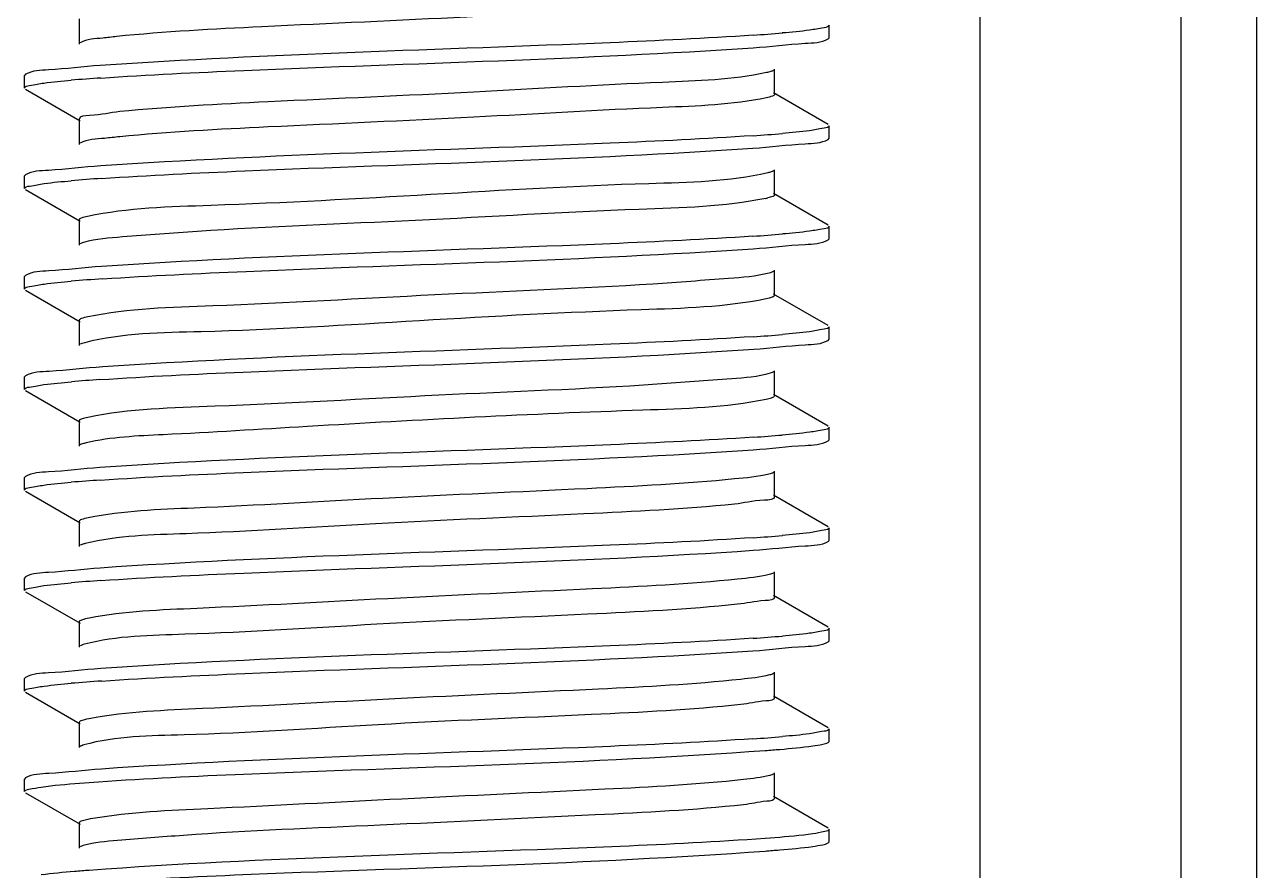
# Model space of a CAD drawing. Extents: x 1031190 to 1725648, y 733081 to 1571294.
# Drawn here: x 1139948 to 1140239.7, y 1214515.9 to 1214716.3 of the extents above; entities that cross this region are included whole.
import ezdxf

# ---------------------------------------------------------------- set-up
doc = ezdxf.new("R2010")
doc.units = 0
doc.header["$LTSCALE"] = 1000
doc.header["$MEASUREMENT"] = 0

msp = doc.modelspace()

# ---------------------------------------------------------------- linework, layer by layer
at = {"linetype": 'Continuous'}
for p, q in [((1140174.18, 1215988.29), (1140174.18, 1211247.26)), ((1140221.81, 1215988.29), (1140221.81, 1211247.26)), ((1140239.66, 1215988.29), (1140239.66, 1211247.26)), ((1139960.85, 1214717.63), (1139960.85, 1214711.68)), ((1140138.46, 1214713.17), (1140138.46, 1214716.14)), ((1140138.46, 1214713.17), (1140138.46, 1214716.14)), ((1140138.24, 1214712.91), (1140138.46, 1214713.17)), ((1140125.57, 1214699.77), (1140125.57, 1214705.73)), ((1139948.18, 1214704.5), (1139947.96, 1214704.24)), ((1139947.96, 1214701.26), (1139947.96, 1214704.24)), ((1139947.96, 1214701.26), (1139947.96, 1214704.24)), ((1139948.18, 1214701), (1139961.11, 1214693.52)), ((1140138.24, 1214692.59), (1140125.31, 1214700.08)), ((1139960.85, 1214693.82), (1139960.85, 1214687.87)), ((1140138.46, 1214689.36), (1140138.46, 1214692.33)), ((1140138.46, 1214689.36), (1140138.46, 1214692.33)), ((1140138.24, 1214689.09), (1140138.46, 1214689.36)), ((1140125.57, 1214675.96), (1140125.57, 1214681.91)), ((1139948.18, 1214680.69), (1139947.96, 1214680.43)), ((1139947.96, 1214677.45), (1139947.96, 1214680.43)), ((1139947.96, 1214677.45), (1139947.96, 1214680.43)), ((1139948.18, 1214677.19), (1139961.11, 1214669.71)), ((1140138.24, 1214668.78), (1140125.31, 1214676.26)), ((1139960.85, 1214670.01), (1139960.85, 1214664.05)), ((1140138.46, 1214665.54), (1140138.46, 1214668.52)), ((1140138.46, 1214665.54), (1140138.46, 1214668.52)), ((1140138.24, 1214665.28), (1140138.46, 1214665.54)), ((1139948.18, 1214656.87), (1139947.96, 1214656.61)), ((1139947.96, 1214653.64), (1139947.96, 1214656.61)), ((1139947.96, 1214653.64), (1139947.96, 1214656.61)), ((1140125.57, 1214652.15), (1140125.57, 1214658.1)), ((1139948.18, 1214653.38), (1139961.11, 1214645.89)), ((1140124.28, 1214651.47), (1140123.54, 1214651.3)), ((1140138.24, 1214644.97), (1140125.31, 1214652.45)), ((1139960.85, 1214646.19), (1139960.85, 1214640.24)), ((1140138.46, 1214641.73), (1140138.46, 1214644.71)), ((1140138.46, 1214641.73), (1140138.46, 1214644.71)), ((1140138.24, 1214641.47), (1140138.46, 1214641.73)), ((1139948.18, 1214633.06), (1139947.96, 1214632.8)), ((1139947.96, 1214629.82), (1139947.96, 1214632.8)), ((1139947.96, 1214629.82), (1139947.96, 1214632.8)), ((1140125.57, 1214628.34), (1140125.57, 1214634.29)), ((1139948.18, 1214629.56), (1139961.11, 1214622.08)), ((1140124.55, 1214627.74), (1140123.57, 1214627.5)), ((1140138.24, 1214621.15), (1140125.31, 1214628.64)), ((1139960.85, 1214622.38), (1139960.85, 1214616.43)), ((1140138.46, 1214617.92), (1140138.46, 1214620.89)), ((1140138.46, 1214617.92), (1140138.46, 1214620.89)), ((1140138.24, 1214617.66), (1140138.46, 1214617.92)), ((1139948.18, 1214609.25), (1139947.96, 1214608.99)), ((1139947.96, 1214606.01), (1139947.96, 1214608.99)), ((1139947.96, 1214606.01), (1139947.96, 1214608.99)), ((1140125.57, 1214604.52), (1140125.57, 1214610.48)), ((1139948.18, 1214605.75), (1139961.11, 1214598.27)), ((1140138.24, 1214597.34), (1140125.31, 1214604.82)), ((1139960.85, 1214598.57), (1139960.85, 1214592.62)), ((1140138.46, 1214594.1), (1140138.46, 1214597.08)), ((1140138.46, 1214594.1), (1140138.46, 1214597.08)), ((1140138.24, 1214593.84), (1140138.46, 1214594.1)), ((1140125.57, 1214580.71), (1140125.57, 1214586.66)), ((1139948.18, 1214585.44), (1139947.96, 1214585.17)), ((1139947.96, 1214582.2), (1139947.96, 1214585.17)), ((1139947.96, 1214582.2), (1139947.96, 1214585.17)), ((1139948.18, 1214581.94), (1139961.11, 1214574.46)), ((1140138.24, 1214573.53), (1140125.31, 1214581.01)), ((1139960.85, 1214574.76), (1139960.85, 1214568.8)), ((1140138.46, 1214570.29), (1140138.46, 1214573.27)), ((1140138.24, 1214570.03), (1140138.46, 1214570.29)), ((1140125.57, 1214556.9), (1140125.57, 1214562.85)), ((1139948.18, 1214561.62), (1139947.96, 1214561.36)), ((1139947.96, 1214558.39), (1139947.96, 1214561.36)), ((1139947.96, 1214558.39), (1139947.96, 1214561.36)), ((1139948.18, 1214558.12), (1139961.11, 1214550.64)), ((1140138.24, 1214549.72), (1140125.31, 1214557.2)), ((1139960.85, 1214550.94), (1139960.85, 1214544.99)), ((1140138.46, 1214546.48), (1140138.46, 1214549.46)), ((1140138.46, 1214546.48), (1140138.46, 1214549.46)), ((1140138.24, 1214546.22), (1140138.46, 1214546.48)), ((1140125.57, 1214533.08), (1140125.57, 1214539.04)), ((1139948.18, 1214537.81), (1139947.96, 1214537.55)), ((1139947.96, 1214534.57), (1139947.96, 1214537.55)), ((1139947.96, 1214534.57), (1139947.96, 1214537.55)), ((1139948.18, 1214534.31), (1139961.11, 1214526.83)), ((1140138.24, 1214525.9), (1140125.31, 1214533.39)), ((1139960.85, 1214527.13), (1139960.85, 1214521.18)), ((1140138.46, 1214522.67), (1140138.46, 1214525.64)), ((1140138.46, 1214522.67), (1140138.46, 1214525.64)), ((1140138.24, 1214522.41), (1140138.46, 1214522.67))]:
    msp.add_line(p, q, dxfattribs=at)
for centre, radius, start, end in [((1140093.17, 1215121.73), 408.86, 273.8369, 274.8034), ((1139993.36, 1214294.36), 410.18, 93.826, 94.8054), ((1140093.09, 1215098.88), 409.83, 273.8305, 274.8033), ((1139993.61, 1214267.43), 413.31, 93.8044, 94.806), ((1140119.85, 1214692.87), 18.14, 281.5383, 283.132), ((1140093.07, 1215075.36), 410.12, 273.8286, 274.8032), ((1139993.97, 1214239.13), 417.82, 93.7747, 94.806), ((1140093.1, 1215051.15), 409.73, 273.8312, 274.8033), ((1139993.12, 1214225.84), 407.26, 93.8482, 94.803), ((1140093.34, 1215024.27), 406.65, 273.8518, 274.8032), ((1139993.21, 1214200.94), 408.35, 93.8395, 94.8043), ((1140093.17, 1215002.62), 408.82, 273.8372, 274.8034), ((1139993.35, 1214175.38), 410.1, 93.8265, 94.8053), ((1140093.09, 1214979.8), 409.81, 273.8306, 274.8033), ((1139993.6, 1214148.49), 413.19, 93.8052, 94.806), ((1140093.07, 1214956.29), 410.12, 273.8286, 274.8032)]:
    msp.add_arc(centre, radius, start, end, dxfattribs=at)
for points, knots in [([(1140123.25, 1214722.68), (1140114.88, 1214721.05), (1140091.19, 1214720.22), (1140051.56, 1214717.89), (1140008.83, 1214716.04), (1139981.16, 1214714.62), (1139969.71, 1214713.45)], [0, 0, 0, 0, 0.166363, 0.459884, 0.775471, 1, 1, 1, 1]), ([(1140138.46, 1214716.14), (1140138.46, 1214715.71), (1140136.18, 1214715.43), (1140135.03, 1214715.11), (1140133.87, 1214714.96)], [0, 0, 0, 0, 0.271553, 1, 1, 1, 1]), ([(1139969.71, 1214713.45), (1139968.62, 1214713.34), (1139965.78, 1214712.93), (1139962.68, 1214712.9), (1139961.11, 1214711.98)], [0, 0, 0, 0, 0.37517, 1, 1, 1, 1]), ([(1140120.53, 1214713.78), (1140109.24, 1214713.01), (1140057.69, 1214710.53), (1140006.08, 1214709.34), (1139965.87, 1214706.6)], [0, 0, 0, 0, 0.219155, 1, 1, 1, 1]), ([(1140120.47, 1214710.8), (1140124.58, 1214711.08), (1140130.35, 1214711.88), (1140136.63, 1214711.99), (1140138.23, 1214712.91)], [0, 0, 0, 0, 0.690303, 1, 1, 1, 1]), ([(1139965.99, 1214703.63), (1139977.27, 1214704.4), (1140028.76, 1214706.88), (1140080.32, 1214708.07), (1140120.47, 1214710.8)], [0, 0, 0, 0, 0.219327, 1, 1, 1, 1]), ([(1139965.87, 1214706.6), (1139961.78, 1214706.32), (1139956.04, 1214705.53), (1139949.78, 1214705.42), (1139948.19, 1214704.5)], [0, 0, 0, 0, 0.690244, 1, 1, 1, 1]), ([(1140125.31, 1214705.43), (1140125.11, 1214705.31), (1140124.55, 1214705.11), (1140123.97, 1214704.98), (1140123.63, 1214704.9)], [0, 0, 0, 0, 0.394958, 1, 1, 1, 1]), ([(1139947.96, 1214701.26), (1139947.96, 1214701.69), (1139950.23, 1214701.98), (1139951.38, 1214702.29), (1139952.52, 1214702.44)], [0, 0, 0, 0, 0.27161, 1, 1, 1, 1]), ([(1140123.63, 1214704.9), (1140115.56, 1214703.18), (1140092.25, 1214702.48), (1140053.01, 1214700.07), (1140010.12, 1214698.25), (1139982.16, 1214696.82), (1139970.47, 1214695.67)], [0, 0, 0, 0, 0.16123, 0.452798, 0.770329, 1, 1, 1, 1]), ([(1140125.57, 1214699.77), (1140125.57, 1214699.56), (1140124.71, 1214699.19), (1140124.12, 1214699.05), (1140123.63, 1214698.95)], [0, 0, 0, 0, 0.296864, 1, 1, 1, 1]), ([(1140123.63, 1214698.95), (1140115.56, 1214697.23), (1140092.25, 1214696.53), (1140053.01, 1214694.12), (1140010.12, 1214692.3), (1139982.16, 1214690.86), (1139970.47, 1214689.72)], [0, 0, 0, 0, 0.16123, 0.452798, 0.770329, 1, 1, 1, 1]), ([(1139970.47, 1214695.67), (1139968.07, 1214695.43), (1139965.82, 1214694.7), (1139960.85, 1214694.69), (1139960.85, 1214693.82)], [0, 0, 0, 0, 0.734941, 1, 1, 1, 1]), ([(1140138.46, 1214692.33), (1140138.46, 1214691.9), (1140136.17, 1214691.61), (1140135.01, 1214691.3), (1140133.86, 1214691.15)], [0, 0, 0, 0, 0.271502, 1, 1, 1, 1]), ([(1139970.47, 1214689.72), (1139969.28, 1214689.6), (1139966.19, 1214689.16), (1139962.81, 1214689.16), (1139961.11, 1214688.17)], [0, 0, 0, 0, 0.376916, 1, 1, 1, 1]), ([(1140120.47, 1214689.96), (1140109.2, 1214689.2), (1140057.7, 1214686.72), (1140006.15, 1214685.52), (1139965.99, 1214682.8)], [0, 0, 0, 0, 0.219173, 1, 1, 1, 1]), ([(1140120.45, 1214686.99), (1140124.57, 1214687.27), (1140130.34, 1214688.07), (1140136.63, 1214688.17), (1140138.23, 1214689.09)], [0, 0, 0, 0, 0.690321, 1, 1, 1, 1]), ([(1139966.19, 1214679.83), (1139977.47, 1214680.6), (1140028.9, 1214683.07), (1140080.38, 1214684.26), (1140120.45, 1214686.99)], [0, 0, 0, 0, 0.219774, 1, 1, 1, 1]), ([(1139965.99, 1214682.8), (1139961.87, 1214682.52), (1139956.09, 1214681.72), (1139949.79, 1214681.61), (1139948.19, 1214680.69)], [0, 0, 0, 0, 0.690375, 1, 1, 1, 1]), ([(1140123.97, 1214681.16), (1140114.78, 1214679.01), (1140087.87, 1214678.63), (1140044.04, 1214675.95), (1139999.78, 1214673.49), (1139972.43, 1214672.86), (1139962.85, 1214670.84)], [0, 0, 0, 0, 0.175258, 0.495335, 0.818042, 1, 1, 1, 1]), ([(1140125.31, 1214681.61), (1140125.14, 1214681.52), (1140124.7, 1214681.35), (1140124.24, 1214681.23), (1140123.97, 1214681.16)], [0, 0, 0, 0, 0.404749, 1, 1, 1, 1]), ([(1139947.96, 1214677.45), (1139947.96, 1214677.88), (1139950.24, 1214678.17), (1139951.4, 1214678.48), (1139952.55, 1214678.63)], [0, 0, 0, 0, 0.271508, 1, 1, 1, 1]), ([(1140125.57, 1214675.96), (1140125.57, 1214675.78), (1140124.88, 1214675.43), (1140124.38, 1214675.31), (1140123.97, 1214675.21)], [0, 0, 0, 0, 0.303897, 1, 1, 1, 1]), ([(1140123.47, 1214675.1), (1140113.63, 1214673.09), (1140085.73, 1214672.47), (1140040.97, 1214669.66), (1140000.06, 1214668.24), (1139973.96, 1214666.16), (1139964.88, 1214665.52), (1139961.9, 1214664.66)], [0, 0, 0, 0, 0.186159, 0.513431, 0.833084, 0.942545, 1, 1, 1, 1]), ([(1139962.85, 1214670.84), (1139962.34, 1214670.74), (1139961.74, 1214670.6), (1139960.85, 1214670.22), (1139960.85, 1214670.01)], [0, 0, 0, 0, 0.704936, 1, 1, 1, 1]), ([(1140138.46, 1214668.52), (1140138.46, 1214668.09), (1140136.17, 1214667.8), (1140135.01, 1214667.49), (1140133.85, 1214667.34)], [0, 0, 0, 0, 0.271487, 1, 1, 1, 1]), ([(1139961.9, 1214664.66), (1139961.75, 1214664.62), (1139961.48, 1214664.53), (1139961.21, 1214664.42), (1139961.11, 1214664.36)], [0, 0, 0, 0, 0.573147, 1, 1, 1, 1]), ([(1140120.45, 1214666.15), (1140109.2, 1214665.39), (1140057.78, 1214662.91), (1140006.3, 1214661.71), (1139966.19, 1214659)], [0, 0, 0, 0, 0.219017, 1, 1, 1, 1]), ([(1140120.47, 1214663.18), (1140124.58, 1214663.45), (1140130.35, 1214664.25), (1140136.63, 1214664.36), (1140138.23, 1214665.28)], [0, 0, 0, 0, 0.690296, 1, 1, 1, 1]), ([(1139966.46, 1214656.04), (1139977.76, 1214656.8), (1140029.1, 1214659.26), (1140080.5, 1214660.46), (1140120.47, 1214663.18)], [0, 0, 0, 0, 0.220437, 1, 1, 1, 1]), ([(1139966.19, 1214659), (1139962.02, 1214658.71), (1139956.18, 1214657.91), (1139949.81, 1214657.81), (1139948.19, 1214656.87)], [0, 0, 0, 0, 0.690579, 1, 1, 1, 1]), ([(1140124.28, 1214657.43), (1140121.15, 1214656.61), (1140111.9, 1214655.92), (1140085.57, 1214653.91), (1140044.75, 1214652.45), (1140000.25, 1214649.66), (1139972.61, 1214649.06), (1139962.89, 1214647.04)], [0, 0, 0, 0, 0.059883, 0.170869, 0.490784, 0.815924, 1, 1, 1, 1]), ([(1140125.31, 1214657.8), (1140125.18, 1214657.72), (1140124.84, 1214657.58), (1140124.48, 1214657.48), (1140124.28, 1214657.43)], [0, 0, 0, 0, 0.415919, 1, 1, 1, 1]), ([(1139947.96, 1214653.64), (1139947.96, 1214654.07), (1139950.27, 1214654.36), (1139951.43, 1214654.67), (1139952.6, 1214654.82)], [0, 0, 0, 0, 0.271323, 1, 1, 1, 1]), ([(1140123.54, 1214651.3), (1140113.84, 1214649.29), (1140086.25, 1214648.64), (1140041.7, 1214646.22), (1139997.95, 1214643.38), (1139971.14, 1214643.22), (1139962.18, 1214640.93)], [0, 0, 0, 0, 0.183768, 0.508585, 0.828555, 1, 1, 1, 1]), ([(1140125.57, 1214652.15), (1140125.57, 1214651.99), (1140125.04, 1214651.67), (1140124.61, 1214651.56), (1140124.28, 1214651.47)], [0, 0, 0, 0, 0.312635, 1, 1, 1, 1]), ([(1139962.89, 1214647.04), (1139962.37, 1214646.93), (1139961.76, 1214646.79), (1139960.85, 1214646.42), (1139960.85, 1214646.19)], [0, 0, 0, 0, 0.705352, 1, 1, 1, 1]), ([(1140138.46, 1214644.71), (1140138.46, 1214644.27), (1140136.17, 1214643.99), (1140135.02, 1214643.67), (1140133.86, 1214643.52)], [0, 0, 0, 0, 0.271507, 1, 1, 1, 1]), ([(1139962.18, 1214640.93), (1139961.97, 1214640.87), (1139961.6, 1214640.77), (1139961.25, 1214640.62), (1139961.11, 1214640.54)], [0, 0, 0, 0, 0.58569, 1, 1, 1, 1]), ([(1140120.47, 1214642.34), (1140109.26, 1214641.58), (1140057.92, 1214639.1), (1140006.52, 1214637.89), (1139966.46, 1214635.2)], [0, 0, 0, 0, 0.218687, 1, 1, 1, 1]), ([(1140120.66, 1214639.38), (1140124.73, 1214639.65), (1140130.43, 1214640.44), (1140136.65, 1214640.56), (1140138.23, 1214641.47)], [0, 0, 0, 0, 0.690104, 1, 1, 1, 1]), ([(1139965.79, 1214632.18), (1139977.09, 1214632.95), (1140028.71, 1214635.44), (1140080.39, 1214636.62), (1140120.66, 1214639.38)], [0, 0, 0, 0, 0.219037, 1, 1, 1, 1]), ([(1139966.46, 1214635.2), (1139962.23, 1214634.92), (1139956.3, 1214634.1), (1139949.83, 1214634.01), (1139948.19, 1214633.06)], [0, 0, 0, 0, 0.690854, 1, 1, 1, 1]), ([(1140124.55, 1214633.69), (1140121.6, 1214632.82), (1140112.55, 1214632.2), (1140086.49, 1214630.1), (1140045.57, 1214628.69), (1140000.76, 1214625.88), (1139972.82, 1214625.26), (1139962.95, 1214623.24)], [0, 0, 0, 0, 0.057053, 0.166257, 0.485855, 0.813479, 1, 1, 1, 1]), ([(1140125.31, 1214633.99), (1140125.21, 1214633.93), (1140124.96, 1214633.82), (1140124.7, 1214633.74), (1140124.55, 1214633.69)], [0, 0, 0, 0, 0.42873, 1, 1, 1, 1]), ([(1139947.96, 1214629.82), (1139947.96, 1214630.26), (1139950.23, 1214630.54), (1139951.38, 1214630.85), (1139952.53, 1214631)], [0, 0, 0, 0, 0.271601, 1, 1, 1, 1]), ([(1140123.57, 1214627.5), (1140114, 1214625.49), (1140077.51, 1214624.57), (1140029.99, 1214622.01), (1139986.12, 1214619.3), (1139968.47, 1214618.57), (1139962.5, 1214617.19)], [0, 0, 0, 0, 0.18168, 0.674077, 0.886101, 1, 1, 1, 1]), ([(1140125.57, 1214628.34), (1140125.57, 1214628.2), (1140125.17, 1214627.91), (1140124.81, 1214627.82), (1140124.55, 1214627.74)], [0, 0, 0, 0, 0.323571, 1, 1, 1, 1]), ([(1139962.95, 1214623.24), (1139962.42, 1214623.13), (1139961.79, 1214622.99), (1139960.85, 1214622.61), (1139960.85, 1214622.38)], [0, 0, 0, 0, 0.706175, 1, 1, 1, 1]), ([(1140138.46, 1214620.89), (1140138.46, 1214620.46), (1140136.19, 1214620.18), (1140135.04, 1214619.87), (1140133.9, 1214619.72)], [0, 0, 0, 0, 0.271649, 1, 1, 1, 1]), ([(1140120.66, 1214618.54), (1140109.37, 1214617.77), (1140057.75, 1214615.28), (1140006.06, 1214614.09), (1139965.79, 1214611.34)], [0, 0, 0, 0, 0.218917, 1, 1, 1, 1]), ([(1140120.53, 1214615.55), (1140124.63, 1214615.83), (1140130.37, 1214616.63), (1140136.63, 1214616.74), (1140138.23, 1214617.66)], [0, 0, 0, 0, 0.690241, 1, 1, 1, 1]), ([(1139962.5, 1214617.19), (1139962.21, 1214617.12), (1139961.74, 1214617), (1139961.28, 1214616.83), (1139961.11, 1214616.73)], [0, 0, 0, 0, 0.596673, 1, 1, 1, 1]), ([(1139965.87, 1214608.37), (1139977.15, 1214609.14), (1140028.7, 1214611.63), (1140080.32, 1214612.81), (1140120.53, 1214615.55)], [0, 0, 0, 0, 0.219094, 1, 1, 1, 1]), ([(1139965.79, 1214611.34), (1139961.72, 1214611.07), (1139956, 1214610.27), (1139949.78, 1214610.16), (1139948.19, 1214609.25)], [0, 0, 0, 0, 0.690151, 1, 1, 1, 1]), ([(1140125.31, 1214610.17), (1140124.98, 1214609.98), (1140121.91, 1214609.16), (1140118.8, 1214608.91), (1140116.06, 1214608.64)], [0, 0, 0, 0, 0.122428, 1, 1, 1, 1]), ([(1139947.96, 1214606.01), (1139947.96, 1214606.44), (1139950.23, 1214606.73), (1139951.37, 1214607.04), (1139952.52, 1214607.19)], [0, 0, 0, 0, 0.27163, 1, 1, 1, 1]), ([(1140116.06, 1214608.64), (1140104.47, 1214607.49), (1140076.69, 1214606.07), (1140033.99, 1214604.23), (1139994.68, 1214601.89), (1139971.26, 1214601.1), (1139963.04, 1214599.45)], [0, 0, 0, 0, 0.227968, 0.544065, 0.835946, 1, 1, 1, 1]), ([(1140125.57, 1214604.52), (1140125.57, 1214603.66), (1140120.66, 1214603.64), (1140118.43, 1214602.92), (1140116.06, 1214602.68)], [0, 0, 0, 0, 0.265144, 1, 1, 1, 1]), ([(1140116.06, 1214602.68), (1140104.21, 1214601.51), (1140075.87, 1214600.06), (1140032.51, 1214598.29), (1139993.29, 1214595.67), (1139970.09, 1214595.23), (1139962.32, 1214593.33)], [0, 0, 0, 0, 0.231868, 0.552576, 0.844286, 1, 1, 1, 1]), ([(1139963.04, 1214599.45), (1139962.49, 1214599.33), (1139961.84, 1214599.19), (1139960.85, 1214598.8), (1139960.85, 1214598.57)], [0, 0, 0, 0, 0.707243, 1, 1, 1, 1]), ([(1140120.53, 1214594.72), (1140109.24, 1214593.95), (1140057.69, 1214591.47), (1140006.07, 1214590.28), (1139965.87, 1214587.54)], [0, 0, 0, 0, 0.219151, 1, 1, 1, 1]), ([(1140138.46, 1214597.08), (1140138.46, 1214596.65), (1140136.18, 1214596.36), (1140135.03, 1214596.05), (1140133.88, 1214595.9)], [0, 0, 0, 0, 0.271555, 1, 1, 1, 1]), ([(1139962.32, 1214593.33), (1139962.08, 1214593.27), (1139961.66, 1214593.16), (1139961.26, 1214593.01), (1139961.11, 1214592.92)], [0, 0, 0, 0, 0.590543, 1, 1, 1, 1]), ([(1139965.99, 1214584.57), (1139977.27, 1214585.33), (1140028.76, 1214587.81), (1140080.32, 1214589.01), (1140120.47, 1214591.74)], [0, 0, 0, 0, 0.219316, 1, 1, 1, 1]), ([(1140120.47, 1214591.74), (1140124.58, 1214592.02), (1140130.35, 1214592.81), (1140136.63, 1214592.92), (1140138.23, 1214593.84)], [0, 0, 0, 0, 0.690302, 1, 1, 1, 1]), ([(1139965.87, 1214587.54), (1139961.78, 1214587.26), (1139956.04, 1214586.46), (1139949.78, 1214586.35), (1139948.19, 1214585.44)], [0, 0, 0, 0, 0.690241, 1, 1, 1, 1]), ([(1140125.31, 1214586.36), (1140125, 1214586.18), (1140122.19, 1214585.4), (1140119.33, 1214585.16), (1140116.82, 1214584.9)], [0, 0, 0, 0, 0.124553, 1, 1, 1, 1]), ([(1139947.96, 1214582.2), (1139947.96, 1214582.63), (1139950.23, 1214582.92), (1139951.38, 1214583.23), (1139952.52, 1214583.38)], [0, 0, 0, 0, 0.271612, 1, 1, 1, 1]), ([(1140116.82, 1214584.9), (1140105.4, 1214583.73), (1140077.76, 1214582.32), (1140035.06, 1214580.45), (1139995.38, 1214578.14), (1139971.64, 1214577.29), (1139963.22, 1214575.67)], [0, 0, 0, 0, 0.223808, 0.539121, 0.832916, 1, 1, 1, 1]), ([(1140125.57, 1214580.71), (1140125.57, 1214579.91), (1140121.07, 1214579.83), (1140119, 1214579.17), (1140116.82, 1214578.95)], [0, 0, 0, 0, 0.265825, 1, 1, 1, 1]), ([(1140116.82, 1214578.95), (1140105.01, 1214577.73), (1140076.5, 1214576.28), (1140032.78, 1214574.52), (1139993.24, 1214571.76), (1139969.83, 1214571.5), (1139962.12, 1214569.47)], [0, 0, 0, 0, 0.229779, 0.552271, 0.845852, 1, 1, 1, 1]), ([(1139963.22, 1214575.67), (1139962.62, 1214575.55), (1139961.93, 1214575.39), (1139960.85, 1214575.01), (1139960.85, 1214574.76)], [0, 0, 0, 0, 0.709559, 1, 1, 1, 1]), ([(1140120.47, 1214570.9), (1140109.2, 1214570.13), (1140057.7, 1214567.65), (1140006.14, 1214566.46), (1139965.99, 1214563.73)], [0, 0, 0, 0, 0.219176, 1, 1, 1, 1]), ([(1140138.46, 1214573.27), (1140138.46, 1214572.83), (1140136.17, 1214572.55), (1140135.01, 1214572.24), (1140133.86, 1214572.09)], [0, 0, 0, 0, 0.271503, 1, 1, 1, 1]), ([(1139962.12, 1214569.47), (1139961.92, 1214569.42), (1139961.58, 1214569.32), (1139961.24, 1214569.18), (1139961.11, 1214569.1)], [0, 0, 0, 0, 0.582657, 1, 1, 1, 1]), ([(1140120.45, 1214567.92), (1140124.57, 1214568.2), (1140130.34, 1214569), (1140136.63, 1214569.11), (1140138.23, 1214570.03)], [0, 0, 0, 0, 0.690321, 1, 1, 1, 1]), ([(1139966.18, 1214560.77), (1139977.47, 1214561.53), (1140028.89, 1214564.01), (1140080.38, 1214565.2), (1140120.45, 1214567.92)], [0, 0, 0, 0, 0.219756, 1, 1, 1, 1]), ([(1139965.99, 1214563.73), (1139961.87, 1214563.45), (1139956.09, 1214562.65), (1139949.79, 1214562.55), (1139948.19, 1214561.62)], [0, 0, 0, 0, 0.690369, 1, 1, 1, 1]), ([(1140125.31, 1214562.55), (1140125.02, 1214562.38), (1140122.46, 1214561.65), (1140119.83, 1214561.41), (1140117.55, 1214561.16)], [0, 0, 0, 0, 0.126851, 1, 1, 1, 1]), ([(1139947.96, 1214558.39), (1139947.96, 1214558.82), (1139950.24, 1214559.1), (1139951.4, 1214559.42), (1139952.55, 1214559.57)], [0, 0, 0, 0, 0.271513, 1, 1, 1, 1]), ([(1140117.55, 1214561.16), (1140106.37, 1214559.97), (1140079.04, 1214558.58), (1140036.52, 1214556.68), (1139996.48, 1214554.44), (1139972.35, 1214553.49), (1139963.63, 1214551.93)], [0, 0, 0, 0, 0.218693, 0.532071, 0.827808, 1, 1, 1, 1]), ([(1140125.57, 1214556.9), (1140125.57, 1214556.16), (1140121.46, 1214556.02), (1140119.55, 1214555.42), (1140117.55, 1214555.21)], [0, 0, 0, 0, 0.266653, 1, 1, 1, 1]), ([(1140117.55, 1214555.21), (1140105.8, 1214553.95), (1140077.16, 1214552.5), (1140033.12, 1214550.76), (1139993.28, 1214547.86), (1139969.62, 1214547.77), (1139961.97, 1214545.62)], [0, 0, 0, 0, 0.227419, 0.551484, 0.846998, 1, 1, 1, 1]), ([(1139963.63, 1214551.93), (1139962.93, 1214551.81), (1139962.15, 1214551.62), (1139960.85, 1214551.23), (1139960.85, 1214550.94)], [0, 0, 0, 0, 0.714126, 1, 1, 1, 1]), ([(1140138.46, 1214549.46), (1140138.46, 1214549.02), (1140136.17, 1214548.74), (1140135.01, 1214548.42), (1140133.85, 1214548.27)], [0, 0, 0, 0, 0.271487, 1, 1, 1, 1]), ([(1139961.97, 1214545.62), (1139961.8, 1214545.57), (1139961.51, 1214545.48), (1139961.22, 1214545.36), (1139961.11, 1214545.29)], [0, 0, 0, 0, 0.575512, 1, 1, 1, 1]), ([(1140120.45, 1214547.09), (1140109.2, 1214546.32), (1140057.78, 1214543.84), (1140006.29, 1214542.64), (1139966.18, 1214539.93)], [0, 0, 0, 0, 0.219025, 1, 1, 1, 1]), ([(1140123.36, 1214544.32), (1140124.52, 1214544.4), (1140128.27, 1214544.7), (1140132.03, 1214545.03), (1140134.61, 1214545.4)], [0, 0, 0, 0, 0.307514, 1, 1, 1, 1]), ([(1140134.61, 1214545.4), (1140135.4, 1214545.51), (1140136.61, 1214545.72), (1140137.85, 1214546), (1140138.23, 1214546.22)], [0, 0, 0, 0, 0.642945, 1, 1, 1, 1]), ([(1139963.27, 1214536.75), (1139974.77, 1214537.59), (1140028.14, 1214540.19), (1140081.58, 1214541.24), (1140123.36, 1214544.32)], [0, 0, 0, 0, 0.215786, 1, 1, 1, 1]), ([(1139966.18, 1214539.93), (1139962.01, 1214539.65), (1139956.17, 1214538.84), (1139949.81, 1214538.74), (1139948.19, 1214537.81)], [0, 0, 0, 0, 0.690571, 1, 1, 1, 1]), ([(1139951.88, 1214535.66), (1139952.6, 1214535.77), (1139956.39, 1214536.23), (1139960.2, 1214536.53), (1139963.27, 1214536.75)], [0, 0, 0, 0, 0.191525, 1, 1, 1, 1]), ([(1140118.24, 1214537.43), (1140107.31, 1214536.21), (1140080.3, 1214534.84), (1140037.98, 1214532.91), (1139997.59, 1214530.73), (1139973.08, 1214529.69), (1139964.08, 1214528.2)], [0, 0, 0, 0, 0.213597, 0.525045, 0.822717, 1, 1, 1, 1]), ([(1140125.31, 1214538.74), (1140125.04, 1214538.58), (1140122.71, 1214537.89), (1140120.32, 1214537.66), (1140118.24, 1214537.43)], [0, 0, 0, 0, 0.129326, 1, 1, 1, 1]), ([(1139947.96, 1214534.57), (1139947.96, 1214534.95), (1139949.88, 1214535.26), (1139950.9, 1214535.53), (1139951.88, 1214535.66)], [0, 0, 0, 0, 0.274205, 1, 1, 1, 1]), ([(1140125.57, 1214533.08), (1140125.58, 1214532.41), (1140121.84, 1214532.21), (1140120.08, 1214531.68), (1140118.24, 1214531.47)], [0, 0, 0, 0, 0.267648, 1, 1, 1, 1]), ([(1140118.24, 1214531.47), (1140106.57, 1214530.17), (1140077.82, 1214528.81), (1140033.62, 1214526.61), (1139995.83, 1214525.1), (1139972.48, 1214523.17), (1139964.47, 1214522.55), (1139961.84, 1214521.77)], [0, 0, 0, 0, 0.224806, 0.550241, 0.84772, 0.947459, 1, 1, 1, 1]), ([(1139964.08, 1214528.2), (1139963.26, 1214528.06), (1139962.38, 1214527.85), (1139960.85, 1214527.45), (1139960.85, 1214527.13)], [0, 0, 0, 0, 0.71787, 1, 1, 1, 1]), ([(1140134.61, 1214524.56), (1140133.9, 1214524.46), (1140130.16, 1214524), (1140126.4, 1214523.7), (1140123.36, 1214523.48)], [0, 0, 0, 0, 0.191311, 1, 1, 1, 1]), ([(1140138.46, 1214525.64), (1140138.46, 1214525.27), (1140136.57, 1214524.95), (1140135.58, 1214524.7), (1140134.61, 1214524.56)], [0, 0, 0, 0, 0.274554, 1, 1, 1, 1]), ([(1139961.84, 1214521.77), (1139961.7, 1214521.72), (1139961.45, 1214521.64), (1139961.21, 1214521.54), (1139961.11, 1214521.48)], [0, 0, 0, 0, 0.569048, 1, 1, 1, 1]), ([(1140123.36, 1214523.48), (1140111.91, 1214522.64), (1140058.55, 1214520.03), (1140005.1, 1214518.98), (1139963.27, 1214515.92)], [0, 0, 0, 0, 0.214949, 1, 1, 1, 1]), ([(1140123.32, 1214520.5), (1140124.48, 1214520.59), (1140128.25, 1214520.88), (1140132.01, 1214521.22), (1140134.6, 1214521.58)], [0, 0, 0, 0, 0.307504, 1, 1, 1, 1]), ([(1140134.6, 1214521.58), (1140135.39, 1214521.7), (1140136.61, 1214521.91), (1140137.85, 1214522.18), (1140138.23, 1214522.41)], [0, 0, 0, 0, 0.643054, 1, 1, 1, 1]), ([(1139963.15, 1214512.93), (1139974.63, 1214513.77), (1140028.03, 1214516.38), (1140081.5, 1214517.42), (1140123.32, 1214520.5)], [0, 0, 0, 0, 0.215407, 1, 1, 1, 1]), ([(1139963.27, 1214515.92), (1139962.1, 1214515.83), (1139958.3, 1214515.53), (1139954.5, 1214515.19), (1139951.88, 1214514.83)], [0, 0, 0, 0, 0.307276, 1, 1, 1, 1])]:
    msp.add_open_spline(points, degree=3, knots=knots, dxfattribs=at)
for points in [[(1140133.87, 1214714.96), (1140131.72, 1214714.68), (1140129.56, 1214714.48), (1140127.4, 1214714.3)], [(1139952.52, 1214702.44), (1139954.67, 1214702.72), (1139956.84, 1214702.92), (1139959, 1214703.1)], [(1140133.86, 1214691.15), (1140131.72, 1214690.87), (1140129.56, 1214690.67), (1140127.41, 1214690.49)], [(1139952.55, 1214678.63), (1139954.69, 1214678.91), (1139956.83, 1214679.11), (1139958.98, 1214679.29)], [(1140133.85, 1214667.34), (1140131.71, 1214667.06), (1140129.56, 1214666.86), (1140127.41, 1214666.68)], [(1139952.6, 1214654.82), (1139954.71, 1214655.1), (1139956.84, 1214655.29), (1139958.96, 1214655.48)], [(1140133.86, 1214643.52), (1140131.72, 1214643.25), (1140129.56, 1214643.05), (1140127.41, 1214642.86)], [(1139952.53, 1214631), (1139954.69, 1214631.28), (1139956.86, 1214631.48), (1139959.03, 1214631.67)], [(1140133.9, 1214619.72), (1140131.74, 1214619.43), (1140129.57, 1214619.23), (1140127.39, 1214619.05)], [(1139952.52, 1214607.19), (1139954.68, 1214607.47), (1139956.84, 1214607.67), (1139959.01, 1214607.85)], [(1140133.88, 1214595.9), (1140131.72, 1214595.62), (1140129.56, 1214595.42), (1140127.4, 1214595.24)], [(1139952.52, 1214583.38), (1139954.67, 1214583.66), (1139956.84, 1214583.86), (1139959, 1214584.04)], [(1140133.86, 1214572.09), (1140131.72, 1214571.81), (1140129.56, 1214571.61), (1140127.41, 1214571.42)], [(1139952.55, 1214559.57), (1139954.69, 1214559.84), (1139956.83, 1214560.04), (1139958.98, 1214560.23)], [(1140133.85, 1214548.27), (1140131.71, 1214547.99), (1140129.56, 1214547.79), (1140127.41, 1214547.61)]]:
    msp.add_open_spline(points, degree=3, dxfattribs=at)

doc.saveas('drawing.dxf')
